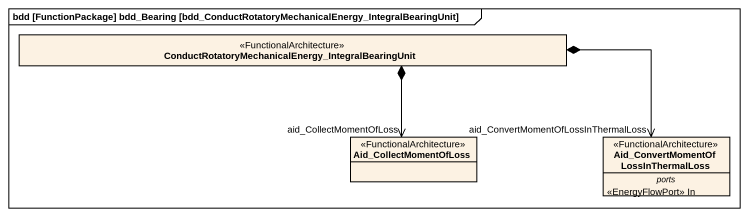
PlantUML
@startuml
mainframe bdd [FunctionPackage] bdd_Bearing [bdd_ConductRotatoryMechanicalEnergy_IntegralBearingUnit]
hide circle
hide empty members
class "ConductRotatoryMechanicalEnergy_IntegralBearingUnit" as ConductRotatoryMechanicalEne <<FunctionalArchitecture>>
class Aid_CollectMomentOfLoss <<FunctionalArchitecture>>
class "Aid_ConvertMomentOfLossInThermalLoss" as Aid_ConvertMomentOfLossInThe <<FunctionalArchitecture>> {
  -- ports --
  <<EnergyFlowPort>> In
}
ConductRotatoryMechanicalEne *--> "aid_CollectMomentOfLoss" Aid_CollectMomentOfLoss
ConductRotatoryMechanicalEne *-right-> "aid_ConvertMomentOfLossInThermalLoss" Aid_ConvertMomentOfLossInThe
@enduml
